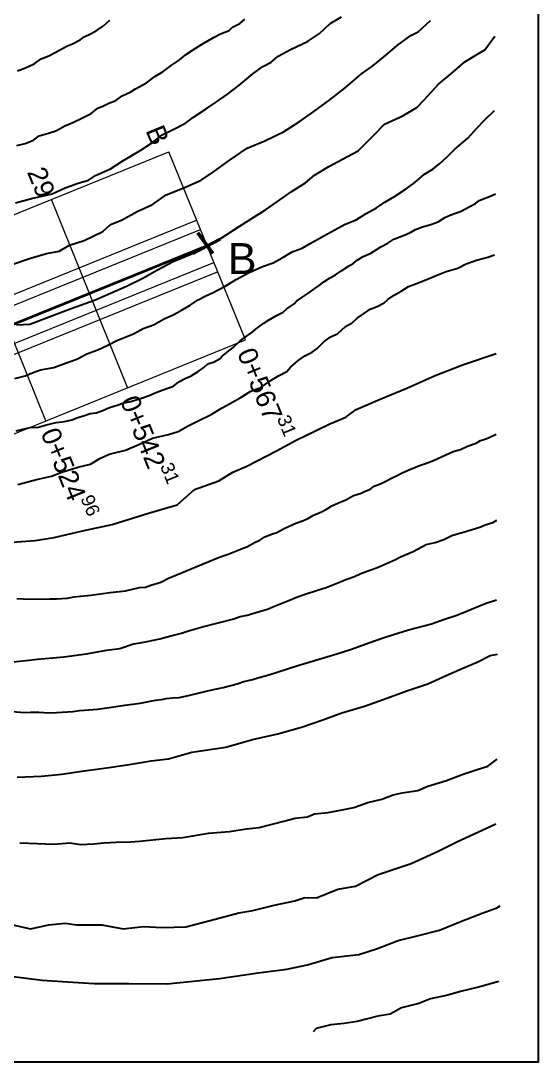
# Model space of a CAD drawing. Header units: millimetres. Extents: x 19067981 to 38137102, y 2652003 to 2652615.
# Drawn here: x 19068720.83 to 19068725.92, y 2652346.09 to 2652356.34 of the extents above; entities that cross this region are included whole.
import ezdxf

# ---------------------------------------------------------------- set-up
doc = ezdxf.new("R2010")
doc.units = ezdxf.units.MM
doc.layers.add('dever', color=130, linetype='Continuous')
doc.layers.add('kurp', color=94, linetype='Continuous')
doc.layers.add('Layer1', color=7, linetype='Continuous', lineweight=50)
doc.styles.get("Standard").update_dxf_attribs({"font": 'arial.ttf'})

msp = doc.modelspace()

# ---------------------------------------------------------------- linework, layer by layer
for points in [[(19068697.403, 2652366.299), (19068725.922, 2652366.299), (19068725.922, 2652346.087), (19068697.403, 2652346.087), (19068697.403, 2652366.299)], [(19068720.775, 2652354.553), (19068720.932, 2652354.593), (19068721.136, 2652354.64), (19068721.265, 2652354.699), (19068721.392, 2652354.744), (19068721.493, 2652354.776), (19068721.564, 2652354.822), (19068721.71, 2652354.886), (19068721.831, 2652354.964), (19068722.01, 2652355.07), (19068722.135, 2652355.152), (19068722.219, 2652355.221), (19068722.329, 2652355.273), (19068722.451, 2652355.338), (19068722.527, 2652355.394), (19068722.654, 2652355.476), (19068722.754, 2652355.546), (19068722.864, 2652355.621), (19068722.974, 2652355.707), (19068723.114, 2652355.821), (19068723.211, 2652355.893), (19068723.292, 2652355.938), (19068723.363, 2652355.998), (19068723.491, 2652356.066), (19068723.649, 2652356.141), (19068723.769, 2652356.219), (19068723.874, 2652356.318), (19068723.986, 2652356.383)], [(19068720.79, 2652355.115), (19068720.871, 2652355.135), (19068720.952, 2652355.17), (19068721.008, 2652355.212), (19068721.1, 2652355.238), (19068721.173, 2652355.261), (19068721.214, 2652355.284), (19068721.261, 2652355.309), (19068721.34, 2652355.344), (19068721.428, 2652355.386), (19068721.52, 2652355.432), (19068721.587, 2652355.485), (19068721.642, 2652355.507), (19068721.694, 2652355.532), (19068721.765, 2652355.561), (19068721.827, 2652355.605), (19068721.91, 2652355.645), (19068721.958, 2652355.673), (19068722.065, 2652355.733), (19068722.147, 2652355.797), (19068722.23, 2652355.845), (19068722.309, 2652355.904), (19068722.378, 2652355.951), (19068722.424, 2652355.985), (19068722.449, 2652356.009), (19068722.544, 2652356.071), (19068722.608, 2652356.111), (19068722.669, 2652356.147), (19068722.733, 2652356.183), (19068722.795, 2652356.216), (19068722.878, 2652356.25), (19068722.911, 2652356.281), (19068722.984, 2652356.318), (19068723.032, 2652356.361)], [(19068720.795, 2652355.852), (19068720.874, 2652355.883), (19068720.96, 2652355.921), (19068721.028, 2652355.971), (19068721.103, 2652356), (19068721.165, 2652356.034), (19068721.22, 2652356.063), (19068721.287, 2652356.097), (19068721.336, 2652356.119), (19068721.411, 2652356.158), (19068721.452, 2652356.188), (19068721.514, 2652356.217), (19068721.57, 2652356.246), (19068721.642, 2652356.294), (19068721.704, 2652356.35)], [(19068720.785, 2652353.35), (19068720.918, 2652353.356), (19068721.149, 2652353.446), (19068721.324, 2652353.512), (19068721.553, 2652353.593), (19068721.869, 2652353.732), (19068722.028, 2652353.809), (19068722.175, 2652353.893), (19068722.329, 2652353.973), (19068722.494, 2652354.043), (19068722.653, 2652354.122), (19068722.8, 2652354.205), (19068722.977, 2652354.317), (19068723.121, 2652354.41), (19068723.238, 2652354.484), (19068723.354, 2652354.564), (19068723.491, 2652354.661), (19068723.631, 2652354.748), (19068723.721, 2652354.824), (19068723.86, 2652354.909), (19068723.994, 2652354.981), (19068724.151, 2652355.063), (19068724.308, 2652355.22), (19068724.408, 2652355.326), (19068724.588, 2652355.408), (19068724.727, 2652355.49), (19068724.799, 2652355.566), (19068724.942, 2652355.719), (19068725.076, 2652355.833), (19068725.201, 2652355.94), (19068725.325, 2652356.016), (19068725.398, 2652356.058), (19068725.495, 2652356.194)], [(19068720.768, 2652352.822), (19068720.871, 2652352.848), (19068720.95, 2652352.879), (19068721.023, 2652352.906), (19068721.153, 2652352.931), (19068721.269, 2652352.972), (19068721.381, 2652353.012), (19068721.477, 2652353.065), (19068721.587, 2652353.104), (19068721.686, 2652353.15), (19068721.773, 2652353.195), (19068721.939, 2652353.261), (19068722.033, 2652353.315), (19068722.133, 2652353.351), (19068722.241, 2652353.41), (19068722.336, 2652353.452), (19068722.418, 2652353.498), (19068722.494, 2652353.545), (19068722.574, 2652353.597), (19068722.65, 2652353.637), (19068722.722, 2652353.668), (19068722.841, 2652353.731), (19068722.948, 2652353.797), (19068723.07, 2652353.861), (19068723.207, 2652353.924), (19068723.312, 2652353.961), (19068723.402, 2652354.009), (19068723.499, 2652354.069), (19068723.599, 2652354.105), (19068723.678, 2652354.152), (19068723.811, 2652354.228), (19068723.921, 2652354.285), (19068724.02, 2652354.341), (19068724.131, 2652354.384), (19068724.229, 2652354.447), (19068724.329, 2652354.502), (19068724.412, 2652354.559), (19068724.506, 2652354.615), (19068724.622, 2652354.69), (19068724.709, 2652354.752), (19068724.803, 2652354.833), (19068724.883, 2652354.883), (19068724.952, 2652354.939), (19068725.024, 2652355.002), (19068725.102, 2652355.079), (19068725.229, 2652355.19), (19068725.318, 2652355.287), (19068725.394, 2652355.365), (19068725.492, 2652355.46)], [(19068720.783, 2652352.305), (19068720.861, 2652352.326), (19068720.921, 2652352.337), (19068721.001, 2652352.342), (19068721.067, 2652352.362), (19068721.133, 2652352.377), (19068721.175, 2652352.389), (19068721.257, 2652352.398), (19068721.33, 2652352.413), (19068721.391, 2652352.436), (19068721.455, 2652352.456), (19068721.511, 2652352.478), (19068721.57, 2652352.484), (19068721.627, 2652352.503), (19068721.7, 2652352.537), (19068721.776, 2652352.56), (19068721.842, 2652352.58), (19068721.912, 2652352.593), (19068722.017, 2652352.627), (19068722.093, 2652352.655), (19068722.144, 2652352.678), (19068722.183, 2652352.694), (19068722.267, 2652352.723), (19068722.33, 2652352.745), (19068722.384, 2652352.79), (19068722.439, 2652352.818), (19068722.505, 2652352.849), (19068722.575, 2652352.89), (19068722.629, 2652352.93), (19068722.67, 2652352.967), (19068722.731, 2652352.986), (19068722.79, 2652353.019), (19068722.809, 2652353.042), (19068722.861, 2652353.081), (19068722.918, 2652353.125), (19068722.987, 2652353.192), (19068723.028, 2652353.223), (19068723.101, 2652353.273), (19068723.16, 2652353.322), (19068723.221, 2652353.365), (19068723.267, 2652353.395), (19068723.347, 2652353.441), (19068723.411, 2652353.476), (19068723.447, 2652353.508), (19068723.519, 2652353.556), (19068723.542, 2652353.582), (19068723.596, 2652353.619), (19068723.664, 2652353.665), (19068723.724, 2652353.708), (19068723.765, 2652353.737), (19068723.811, 2652353.772), (19068723.866, 2652353.808), (19068723.925, 2652353.842), (19068723.988, 2652353.884), (19068724.055, 2652353.928), (19068724.101, 2652353.954), (19068724.141, 2652353.986), (19068724.198, 2652354.022), (19068724.275, 2652354.057), (19068724.336, 2652354.094), (19068724.371, 2652354.118), (19068724.443, 2652354.155), (19068724.5, 2652354.195), (19068724.559, 2652354.216), (19068724.612, 2652354.237), (19068724.674, 2652354.265), (19068724.713, 2652354.288), (19068724.782, 2652354.314), (19068724.865, 2652354.339), (19068724.938, 2652354.366), (19068725.002, 2652354.408), (19068725.061, 2652354.433), (19068725.165, 2652354.47), (19068725.241, 2652354.511), (19068725.306, 2652354.545), (19068725.342, 2652354.574), (19068725.459, 2652354.619), (19068725.502, 2652354.639)], [(19068720.799, 2652351.777), (19068720.984, 2652351.827), (19068721.129, 2652351.858), (19068721.231, 2652351.899), (19068721.391, 2652351.948), (19068721.513, 2652351.977), (19068721.606, 2652352.032), (19068721.699, 2652352.077), (19068721.858, 2652352.116), (19068721.991, 2652352.171), (19068722.124, 2652352.234), (19068722.281, 2652352.27), (19068722.376, 2652352.298), (19068722.476, 2652352.354), (19068722.568, 2652352.4), (19068722.703, 2652352.467), (19068722.81, 2652352.532), (19068722.884, 2652352.572), (19068722.987, 2652352.632), (19068723.094, 2652352.696), (19068723.192, 2652352.734), (19068723.284, 2652352.799), (19068723.364, 2652352.849), (19068723.448, 2652352.891), (19068723.483, 2652352.933), (19068723.557, 2652352.995), (19068723.624, 2652353.045), (19068723.698, 2652353.082), (19068723.746, 2652353.116), (19068723.812, 2652353.182), (19068723.874, 2652353.228), (19068723.948, 2652353.264), (19068724.026, 2652353.332), (19068724.091, 2652353.369), (19068724.141, 2652353.415), (19068724.212, 2652353.465), (19068724.269, 2652353.505), (19068724.336, 2652353.532), (19068724.406, 2652353.567), (19068724.443, 2652353.599), (19068724.505, 2652353.642), (19068724.572, 2652353.683), (19068724.645, 2652353.726), (19068724.751, 2652353.767), (19068724.84, 2652353.803), (19068724.918, 2652353.836), (19068725.016, 2652353.876), (19068725.131, 2652353.907), (19068725.214, 2652353.95), (19068725.316, 2652353.987), (19068725.426, 2652354.016), (19068725.493, 2652354.039)], [(19068720.789, 2652350.653), (19068720.914, 2652350.649), (19068721.114, 2652350.65), (19068721.181, 2652350.651), (19068721.286, 2652350.658), (19068721.354, 2652350.669), (19068721.417, 2652350.676), (19068721.519, 2652350.686), (19068721.709, 2652350.712), (19068721.86, 2652350.728), (19068721.998, 2652350.762), (19068722.055, 2652350.767), (19068722.108, 2652350.785), (19068722.206, 2652350.816), (19068722.282, 2652350.855), (19068722.355, 2652350.885), (19068722.545, 2652350.962), (19068722.759, 2652351.051), (19068722.83, 2652351.077), (19068722.869, 2652351.09), (19068722.968, 2652351.131), (19068723.009, 2652351.147), (19068723.052, 2652351.164), (19068723.136, 2652351.208), (19068723.18, 2652351.229), (19068723.229, 2652351.26), (19068723.307, 2652351.29), (19068723.349, 2652351.303), (19068723.379, 2652351.319), (19068723.421, 2652351.345), (19068723.537, 2652351.396), (19068723.582, 2652351.414), (19068723.611, 2652351.424), (19068723.662, 2652351.446), (19068723.704, 2652351.471), (19068723.788, 2652351.507), (19068723.837, 2652351.535), (19068723.889, 2652351.568), (19068723.956, 2652351.595), (19068724.029, 2652351.626), (19068724.079, 2652351.655), (19068724.103, 2652351.67), (19068724.178, 2652351.693), (19068724.22, 2652351.71), (19068724.265, 2652351.727), (19068724.308, 2652351.759), (19068724.333, 2652351.771), (19068724.376, 2652351.788), (19068724.403, 2652351.799), (19068724.435, 2652351.818), (19068724.472, 2652351.835), (19068724.535, 2652351.866), (19068724.576, 2652351.888), (19068724.642, 2652351.918), (19068724.715, 2652351.948), (19068724.753, 2652351.964), (19068724.813, 2652351.984), (19068724.89, 2652352.013), (19068724.935, 2652352.033), (19068724.977, 2652352.054), (19068725.048, 2652352.085), (19068725.095, 2652352.106), (19068725.156, 2652352.122), (19068725.226, 2652352.155), (19068725.311, 2652352.185), (19068725.353, 2652352.211), (19068725.366, 2652352.214), (19068725.398, 2652352.224), (19068725.432, 2652352.238), (19068725.508, 2652352.272)], [(19068720.692, 2652350.022), (19068720.877, 2652350.042), (19068720.991, 2652350.057), (19068721.142, 2652350.069), (19068721.253, 2652350.081), (19068721.476, 2652350.11), (19068721.673, 2652350.144), (19068721.804, 2652350.163), (19068721.936, 2652350.208), (19068722.002, 2652350.218), (19068722.071, 2652350.232), (19068722.198, 2652350.256), (19068722.305, 2652350.286), (19068722.409, 2652350.314), (19068722.479, 2652350.337), (19068722.618, 2652350.375), (19068722.924, 2652350.454), (19068722.989, 2652350.478), (19068723.057, 2652350.491), (19068723.132, 2652350.514), (19068723.189, 2652350.529), (19068723.257, 2652350.55), (19068723.309, 2652350.571), (19068723.474, 2652350.639), (19068723.552, 2652350.669), (19068723.627, 2652350.696), (19068723.75, 2652350.735), (19068723.834, 2652350.763), (19068723.983, 2652350.82), (19068724.028, 2652350.84), (19068724.113, 2652350.872), (19068724.177, 2652350.899), (19068724.346, 2652350.964), (19068724.434, 2652351.001), (19068724.511, 2652351.035), (19068724.567, 2652351.065), (19068724.613, 2652351.085), (19068724.69, 2652351.117), (19068724.82, 2652351.185), (19068724.907, 2652351.205), (19068724.992, 2652351.236), (19068725.071, 2652351.274), (19068725.137, 2652351.293), (19068725.196, 2652351.311), (19068725.347, 2652351.358), (19068725.401, 2652351.38), (19068725.474, 2652351.403), (19068725.516, 2652351.427)], [(19068720.745, 2652349.541), (19068720.863, 2652349.53), (19068720.926, 2652349.534), (19068721.006, 2652349.533), (19068721.103, 2652349.528), (19068721.18, 2652349.531), (19068721.341, 2652349.541), (19068721.406, 2652349.55), (19068721.454, 2652349.553), (19068721.583, 2652349.563), (19068721.722, 2652349.583), (19068721.853, 2652349.602), (19068722.002, 2652349.623), (19068722.057, 2652349.634), (19068722.119, 2652349.647), (19068722.157, 2652349.654), (19068722.213, 2652349.66), (19068722.258, 2652349.669), (19068722.324, 2652349.676), (19068722.386, 2652349.678), (19068722.479, 2652349.7), (19068722.52, 2652349.707), (19068722.613, 2652349.732), (19068722.667, 2652349.744), (19068722.743, 2652349.762), (19068722.821, 2652349.777), (19068722.957, 2652349.812), (19068723.025, 2652349.836), (19068723.109, 2652349.855), (19068723.186, 2652349.878), (19068723.271, 2652349.903), (19068723.351, 2652349.928), (19068723.462, 2652349.965), (19068723.557, 2652349.995), (19068723.644, 2652350.02), (19068723.941, 2652350.11), (19068724.083, 2652350.156), (19068724.254, 2652350.216), (19068724.394, 2652350.265), (19068724.497, 2652350.298), (19068724.644, 2652350.345), (19068724.87, 2652350.404), (19068724.999, 2652350.449), (19068725.122, 2652350.49), (19068725.226, 2652350.534), (19068725.304, 2652350.564), (19068725.409, 2652350.609), (19068725.513, 2652350.642)], [(19068720.791, 2652348.894), (19068721.031, 2652348.903), (19068721.233, 2652348.925), (19068721.429, 2652348.954), (19068721.65, 2652348.983), (19068721.875, 2652349.017), (19068722.111, 2652349.055), (19068722.283, 2652349.076), (19068722.513, 2652349.139), (19068722.848, 2652349.191), (19068723.11, 2652349.266), (19068723.357, 2652349.321), (19068723.591, 2652349.388), (19068723.8, 2652349.458), (19068723.99, 2652349.529), (19068724.211, 2652349.594), (19068724.396, 2652349.659), (19068724.627, 2652349.745), (19068724.837, 2652349.813), (19068725.015, 2652349.894), (19068725.179, 2652349.967), (19068725.32, 2652350.027), (19068725.45, 2652350.092), (19068725.522, 2652350.107)], [(19068720.75, 2652347.439), (19068720.924, 2652347.399), (19068721.105, 2652347.441), (19068721.265, 2652347.455), (19068721.377, 2652347.441), (19068721.626, 2652347.439), (19068721.836, 2652347.401), (19068722.036, 2652347.422), (19068722.22, 2652347.413), (19068722.454, 2652347.421), (19068722.742, 2652347.495), (19068722.974, 2652347.558), (19068723.112, 2652347.582), (19068723.324, 2652347.634), (19068723.525, 2652347.676), (19068723.625, 2652347.709), (19068723.74, 2652347.707), (19068723.948, 2652347.79), (19068724.124, 2652347.821), (19068724.346, 2652347.935), (19068724.672, 2652348.044), (19068724.931, 2652348.161), (19068725.115, 2652348.253), (19068725.506, 2652348.435)], [(19068720.7, 2652346.936), (19068721.038, 2652346.894), (19068721.288, 2652346.879), (19068721.55, 2652346.861), (19068721.89, 2652346.861), (19068722.268, 2652346.858), (19068722.491, 2652346.882), (19068722.783, 2652346.911), (19068723.166, 2652346.966), (19068723.446, 2652347.004), (19068723.652, 2652347.046), (19068723.893, 2652347.117), (19068724.155, 2652347.147), (19068724.339, 2652347.207), (19068724.542, 2652347.284), (19068724.744, 2652347.335), (19068724.95, 2652347.388), (19068725.167, 2652347.474), (19068725.37, 2652347.555), (19068725.516, 2652347.608), (19068725.549, 2652347.627)], [(19068725.534, 2652346.882), (19068725.348, 2652346.829), (19068725.157, 2652346.783), (19068725.033, 2652346.746), (19068724.861, 2652346.712), (19068724.746, 2652346.666), (19068724.576, 2652346.623), (19068724.465, 2652346.561), (19068724.342, 2652346.539), (19068724.228, 2652346.511), (19068724.138, 2652346.487), (19068724.011, 2652346.468), (19068723.879, 2652346.453), (19068723.737, 2652346.419), (19068723.706, 2652346.385)]]:
    msp.add_lwpolyline(points)
at = {"color": 61}
for points in [[(19068720.748, 2652353.949), (19068720.922, 2652354.006), (19068721.081, 2652354.054), (19068721.206, 2652354.077), (19068721.307, 2652354.136), (19068721.453, 2652354.179), (19068721.635, 2652354.269), (19068721.711, 2652354.337), (19068721.82, 2652354.38), (19068721.972, 2652354.467), (19068722.123, 2652354.535), (19068722.26, 2652354.632), (19068722.434, 2652354.7), (19068722.605, 2652354.776), (19068722.724, 2652354.857), (19068722.878, 2652354.97), (19068723.057, 2652355.089), (19068723.23, 2652355.161), (19068723.413, 2652355.252), (19068723.567, 2652355.351), (19068723.69, 2652355.436), (19068723.857, 2652355.557), (19068724.021, 2652355.685), (19068724.181, 2652355.821), (19068724.293, 2652355.901), (19068724.439, 2652356.021), (19068724.535, 2652356.101), (19068724.667, 2652356.199), (19068724.739, 2652356.236), (19068724.86, 2652356.347)], [(19068720.699, 2652351.205), (19068720.969, 2652351.226), (19068721.158, 2652351.255), (19068721.435, 2652351.321), (19068721.728, 2652351.384), (19068722.085, 2652351.494), (19068722.369, 2652351.576), (19068722.539, 2652351.728), (19068722.778, 2652351.813), (19068722.914, 2652351.898), (19068723.052, 2652351.957), (19068723.345, 2652352.108), (19068723.54, 2652352.214), (19068723.737, 2652352.308), (19068723.871, 2652352.376), (19068724.028, 2652352.439), (19068724.129, 2652352.517), (19068724.365, 2652352.619), (19068724.628, 2652352.727), (19068724.907, 2652352.852), (19068725.185, 2652352.96), (19068725.507, 2652353.067)], [(19068720.817, 2652348.248), (19068720.992, 2652348.239), (19068721.151, 2652348.234), (19068721.312, 2652348.248), (19068721.417, 2652348.232), (19068721.546, 2652348.236), (19068721.647, 2652348.248), (19068721.767, 2652348.254), (19068721.909, 2652348.257), (19068721.996, 2652348.264), (19068722.255, 2652348.289), (19068722.423, 2652348.3), (19068722.675, 2652348.342), (19068722.882, 2652348.36), (19068723.05, 2652348.384), (19068723.174, 2652348.399), (19068723.418, 2652348.459), (19068723.529, 2652348.489), (19068723.649, 2652348.502), (19068723.718, 2652348.533), (19068723.853, 2652348.546), (19068724.007, 2652348.574), (19068724.108, 2652348.595), (19068724.244, 2652348.645), (19068724.382, 2652348.677), (19068724.494, 2652348.719), (19068724.582, 2652348.739), (19068724.736, 2652348.764), (19068724.835, 2652348.806), (19068725.019, 2652348.861), (19068725.175, 2652348.92), (19068725.311, 2652348.967), (19068725.425, 2652349.004), (19068725.517, 2652349.073)]]:
    msp.add_lwpolyline(points, dxfattribs=at)
at = {"color": 2, "lineweight": 35}
msp.add_lwpolyline([(19068722.663, 2652354.127), (19068712.811, 2652350.132)], dxfattribs=at)
at = {"layer": 'dever', "lineweight": 0, "ltscale": 0.2}
msp.add_line((19068721.076, 2652352.405), (19068720.325, 2652354.258), dxfattribs=at)
at = {"layer": 'kurp', "color": 4, "lineweight": 5}
for p, q in [((19068723.039, 2652353.201), (19068722.287, 2652355.054)), ((19068721.88, 2652352.731), (19068721.129, 2652354.584))]:
    msp.add_line(p, q, dxfattribs=at)
at = {"layer": 'kurp', "color": 5, "lineweight": 0}
for points in [[(19068698.467, 2652363.004), (19068708.001, 2652355.51, 0.269039), (19068719.428, 2652353.895), (19068722.287, 2652355.054)], [(19068697.231, 2652361.431), (19068706.766, 2652353.938, 0.269039), (19068720.18, 2652352.041), (19068723.039, 2652353.201)]]:
    msp.add_lwpolyline(points, format="xyb", dxfattribs=at)
at = {"layer": 'kurp', "lineweight": 0}
for points in [[(19068698.019, 2652362.434), (19068707.553, 2652354.94, 0.269039), (19068719.701, 2652353.223), (19068722.559, 2652354.382)], [(19068697.957, 2652362.355), (19068707.492, 2652354.862, 0.269039), (19068719.738, 2652353.13), (19068722.597, 2652354.289)], [(19068697.679, 2652362.001), (19068707.214, 2652354.508, 0.269039), (19068719.907, 2652352.713), (19068722.766, 2652353.872)], [(19068697.741, 2652362.08), (19068707.275, 2652354.587, 0.269039), (19068719.87, 2652352.806), (19068722.729, 2652353.965)]]:
    msp.add_lwpolyline(points, format="xyb", dxfattribs=at)
at = {"layer": 'Layer1'}
for p, q in [((19068722.522, 2652354.053), (19068722.792, 2652354.195)), ((19068722.57, 2652354.255), (19068722.717, 2652354.053))]:
    msp.add_line(p, q, dxfattribs=at)

# ---------------------------------------------------------------- texts
at = {"insert": (19068722.865, 2652354.155), "char_height": 0.305, "attachment_point": 1}
msp.add_mtext('B', dxfattribs=at)
at = {"layer": 'kurp', "color": 0, "lineweight": 0, "ltscale": 0.2, "char_height": 0.19, "attachment_point": 5, "rotation": 292.1577}
for s, insert in [('\\A1;B', (19068722.175, 2652355.22)), ('\\A1;29', (19068721.029, 2652354.755)), ('\\A1;0+567{\\H0.7x;\\S31^ ;}', (19068723.25, 2652352.68)), ('\\A1;0+542{\\H0.7x;\\S31^ ;}', (19068722.099, 2652352.211)), ('\\A1;0+524{\\H0.7x;\\S96^ ;}', (19068721.316, 2652351.893))]:
    msp.add_mtext(s, dxfattribs=dict(at, insert=insert))

doc.saveas('drawing.dxf')
